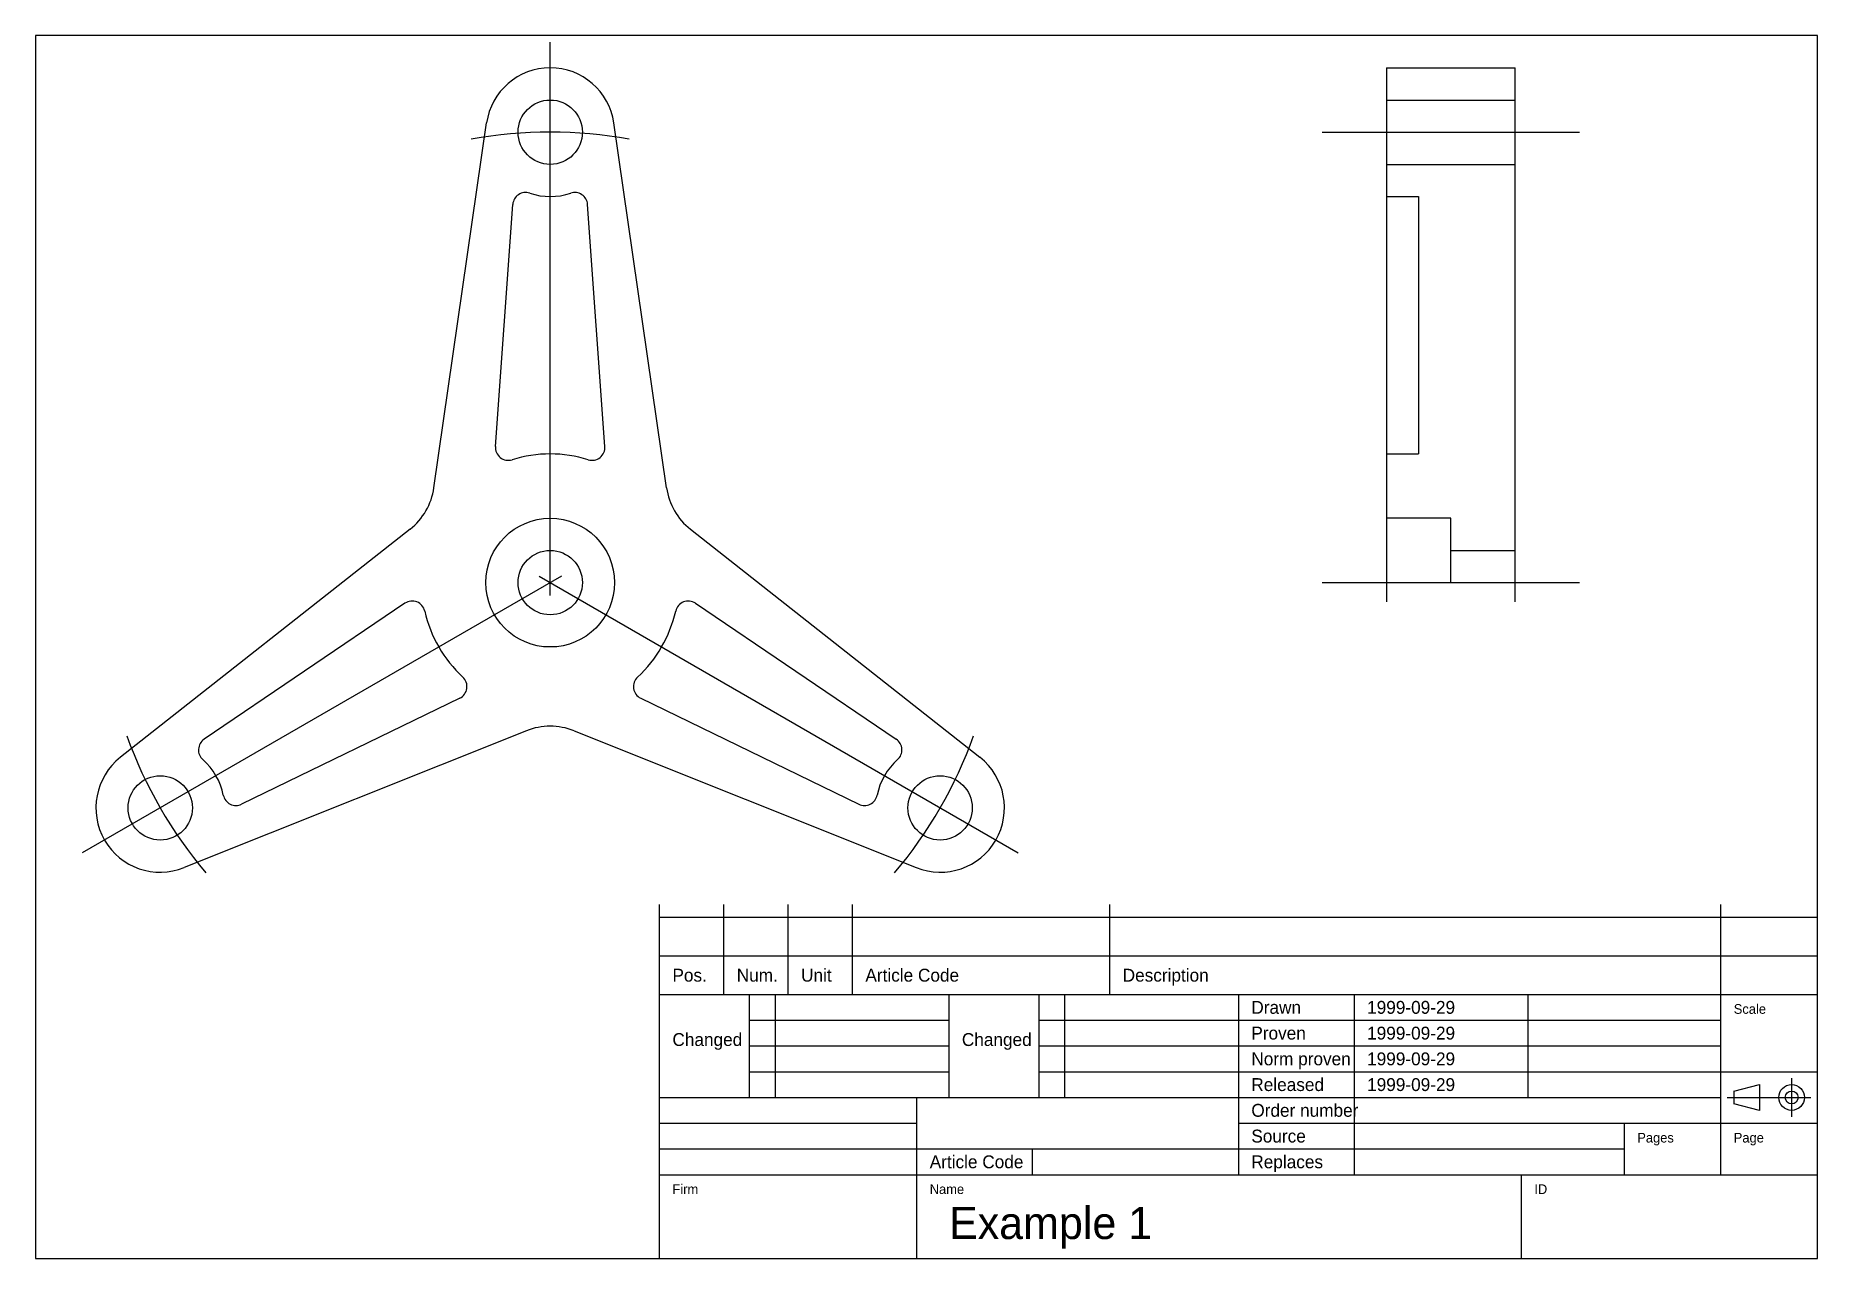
# Model space of a CAD drawing. Header units: millimetres. Extents: x -90 to 187, y -140 to 50.
import ezdxf

# ---------------------------------------------------------------- set-up
doc = ezdxf.new("R2010")
doc.units = ezdxf.units.MM
for name, color, linetype in [('auxiliary', 7, 'CONTINUOUS'), ('border', 7, 'CONTINUOUS'), ('contour', 7, 'CONTINUOUS'), ('default', 7, 'CONTINUOUS')]:
    doc.layers.add(name, color=color, linetype=linetype)

msp = doc.modelspace()

# ---------------------------------------------------------------- linework, layer by layer
at = {"layer": 'auxiliary', "color": 12}
for p, q in [((-10, -37), (-10, 49)), ((110, 35), (150, 35)), ((-8.267952, -34), (-82.746132, -77)), ((-11.732048, -34), (62.74614, -77)), ((110, -35), (150, -35))]:
    msp.add_line(p, q, dxfattribs=at)
for start, end in [(79.895523, 100.104477), (199.895523, 220.104477), (319.895508, 340.104492)]:
    msp.add_arc((-10, -35), 70, start, end, dxfattribs=at)
at = {"layer": 'border', "color": 0, "linetype": 'CONTINUOUS'}
for p, q in [((-90, 50), (-90, -140)), ((187, 50), (-90, 50)), ((187.000031, -139.999939), (187, 50)), ((7.000031, -139.999939), (7.000031, -84.999977)), ((17.000031, -98.999985), (17.000031, -84.999977)), ((27.000031, -98.999985), (27.000031, -84.999977)), ((37.000031, -98.999985), (37.000031, -84.999977)), ((77.000031, -98.999985), (77.000031, -84.999977)), ((172.000031, -126.999939), (172.000031, -84.999943)), ((7.000031, -86.999985), (187.000031, -86.999939)), ((7.000031, -92.999985), (187.000031, -92.999939)), ((7.000031, -98.999985), (187.000031, -98.999939)), ((21.000031, -114.999977), (21.000031, -98.999985)), ((25.000031, -114.999969), (25.000031, -98.999985)), ((52.000031, -114.999969), (52.000031, -98.999969)), ((66.000031, -114.999969), (66.000031, -98.999969)), ((70.000031, -114.999969), (70.000031, -98.999969)), ((97.000031, -98.999962), (97.000031, -126.999954)), ((115.000031, -98.999954), (115.000031, -126.999954)), ((142.000031, -98.999954), (142.000015, -114.999947)), ((21.000031, -102.999977), (52.000031, -102.999969)), ((66.000031, -102.999969), (172.000031, -102.999939)), ((21.000031, -106.999977), (52.000031, -106.999969)), ((66.000031, -106.999969), (172.000031, -106.999939)), ((21.000031, -110.999977), (52.000031, -110.999969)), ((66.000031, -110.999969), (172.000031, -110.999939)), ((172.000031, -110.999939), (187.000031, -110.999939)), ((174, -114), (178, -113)), ((178, -113), (178, -117)), ((7.000031, -114.999977), (172.000031, -114.999939)), ((47.000031, -139.999939), (47.000031, -114.999969)), ((174, -114), (174, -116)), ((178, -117), (174, -116)), ((7.000031, -118.999977), (47.000031, -118.999969)), ((97.000031, -118.999954), (187.000031, -118.999939)), ((157.000031, -126.999939), (157.000031, -118.999947)), ((7.000031, -122.999977), (47.000031, -122.999969)), ((47.000031, -122.999969), (97.000031, -122.999954)), ((65.000031, -126.999962), (65.000031, -122.999962)), ((97.000031, -122.999954), (157.000031, -122.999947)), ((7.000031, -126.999977), (187.000031, -126.999939)), ((141.000031, -139.999939), (141.000031, -126.999947)), ((-90, -140), (187.000031, -139.999939))]:
    msp.add_line(p, q, dxfattribs=at)
at = {"layer": 'border', "color": 0}
for p, q in [((183, -112), (183, -118)), ((173, -115), (186, -115))]:
    msp.add_line(p, q, dxfattribs=at)
at = {"layer": 'border', "color": 0, "linetype": 'CONTINUOUS'}
for radius in [2, 1]:
    msp.add_circle((183, -115), radius, dxfattribs=at)
at = {"layer": 'contour', "color": 0, "linetype": 'CONTINUOUS'}
for p, q in [((120, 45), (140, 45)), ((120, 45), (120, -38)), ((140, -38), (140, 45)), ((-28.081848, -20.274719), (-19.89743, 36.428574)), ((8.081848, -20.274719), (-0.10257, 36.428574)), ((-18.510605, -13.844131), (-15.817162, 23.767822)), ((-1.489395, -13.844131), (-4.182838, 23.767822)), ((-31.793381, -26.703293), (-76.807671, -62.14286)), ((11.793388, -26.703293), (56.807678, -62.142838)), ((-32.57682, -38.207535), (-63.803013, -59.346092)), ((12.57682, -38.207527), (43.803009, -59.346092)), ((-24.066216, -52.948334), (-57.98584, -69.42173)), ((4.066216, -52.948334), (37.98584, -69.42173)), ((-13.71154, -58.02198), (-66.91024, -79.285713)), ((-6.28846, -58.02198), (46.910233, -79.285728))]:
    msp.add_line(p, q, dxfattribs=at)
at = {"layer": 'contour', "color": 0}
for p, q in [((120, 40), (140, 40)), ((120, 30), (140, 30)), ((120, 25), (125, 25)), ((125, 25), (125, -15)), ((120, -15), (125, -15)), ((130, -25), (120, -25)), ((130, -35), (130, -25)), ((130, -30), (140, -30))]:
    msp.add_line(p, q, dxfattribs=at)
at = {"layer": 'contour', "color": 0, "linetype": 'CONTINUOUS'}
for centre, radius in [((-10, 35), 5), ((-10, -35), 10), ((-10, -35), 5), ((-70.62178, -70), 5), ((50.62178, -70), 5)]:
    msp.add_circle(centre, radius, dxfattribs=at)
for centre, radius, start, end in [((-10, 35), 10, 8.213225, 171.786774), ((-13.822266, 23.624969), 2, 71.426544, 175.904083), ((-10, 35), 10, 251.426483, 288.573486), ((-6.177734, 23.624969), 2, 4.09591, 108.573662), ((-16.515717, -13.986984), 2, 175.904068, 287.227539), ((-3.484283, -13.986984), 2, 252.772446, 4.095926), ((-10, -35), 20, 72.772377, 107.227623), ((-37.979282, -18.846146), 10, 308.213226, 351.786774), ((17.979279, -18.846146), 10, 188.213226, 231.786835), ((-31.455666, -39.863731), 2, 12.772461, 124.095924), ((11.455666, -39.863731), 2, 55.904053, 167.227539), ((-10, -35), 20, 192.772369, 227.227631), ((-10, -35), 20, 312.772369, 347.227631), ((-24.939941, -51.149284), 2, 295.904053, 47.227539), ((4.939941, -51.149284), 2, 132.772461, 244.095932), ((-10, -67.307693), 10, 68.213196, 111.786804), ((-62.681839, -61.002312), 2, 124.095909, 228.573669), ((42.681839, -61.002312), 2, 311.426544, 55.904083), ((-70.62178, -70), 10, 128.213226, 291.786774), ((-70.62178, -70), 10, 11.426483, 48.573486), ((50.62178, -70), 10, 131.426483, 168.573486), ((50.62178, -70), 10, 248.213226, 51.786774), ((-58.859585, -67.622658), 2, 191.426544, 295.904083), ((38.859589, -67.622658), 2, 244.095917, 348.573669)]:
    msp.add_arc(centre, radius, start, end, dxfattribs=at)

# ---------------------------------------------------------------- texts
at = {"layer": 'border', "color": 0, "linetype": 'CONTINUOUS'}
for s, height, p in [('Pos.', 2, (9, -97)), ('Num.', 2, (19, -97)), ('Unit', 2, (29, -97)), ('Article Code', 2, (39, -97)), ('Description', 2, (79, -97)), ('Drawn', 2, (99, -102)), ('1999-09-29', 2, (117, -102)), ('Scale', 1.5, (173.999969, -102.000046)), ('Changed', 2, (9, -107)), ('Changed', 2, (54, -107)), ('Proven', 2, (99, -106)), ('1999-09-29', 2, (117, -106)), ('Norm proven', 2, (99, -110)), ('1999-09-29', 2, (117, -110)), ('Released', 2, (99, -114)), ('1999-09-29', 2, (117, -114)), ('Order number', 2, (99, -118)), ('Source', 2, (99, -122)), ('Pages', 1.5, (158.999969, -122.000046)), ('Page', 1.5, (173.999969, -122.000046)), ('Article Code', 2, (49, -126)), ('Replaces', 2, (99, -126)), ('Firm', 1.5, (9, -130)), ('Name', 1.5, (49, -130)), ('ID', 1.5, (143, -130))]:
    msp.add_text(s, height=height, dxfattribs=at).set_placement(p)
at = {"layer": 'default', "color": 0, "linetype": 'CONTINUOUS'}
msp.add_text('Example 1', height=5, dxfattribs=at).set_placement((52, -137))

doc.saveas('drawing.dxf')
